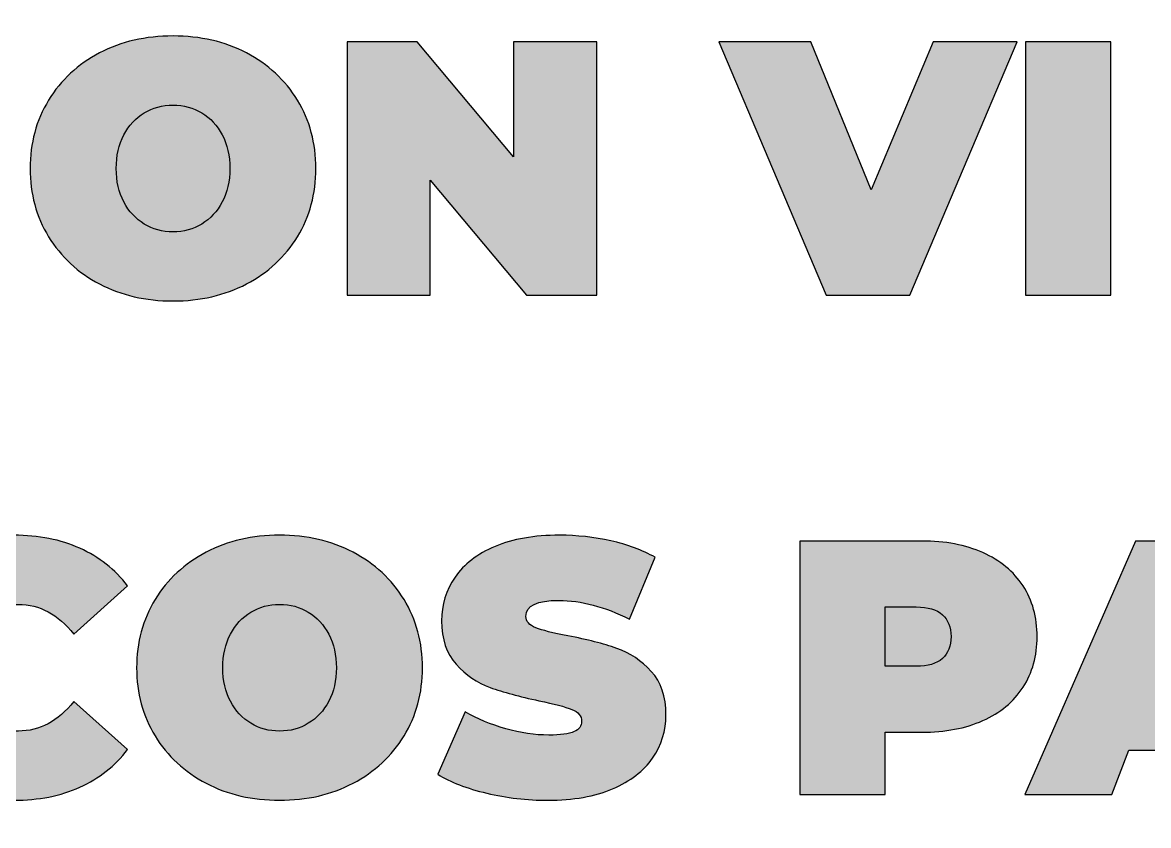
# Model space of a CAD drawing. Header units: centimetres. Extents: x -11.4 to 58.6, y -38.7 to 22.4.
# Drawn here: x -4.558 to -2.85, y 8.93 to 10.147 of the extents above; entities that cross this region are included whole.
import ezdxf

# ---------------------------------------------------------------- set-up
doc = ezdxf.new("R2010")
doc.units = ezdxf.units.CM
doc.header["$MEASUREMENT"] = 0
doc.layers.add('Camada 1', color=7, linetype='Continuous')

msp = doc.modelspace()

# ---------------------------------------------------------------- hatches: boundary and pattern name
at = {"layer": 'Camada 1', "true_color": 0x373435}
h = msp.add_hatch(color=250, dxfattribs=at)
edge = h.paths.add_edge_path()
edge.add_spline(control_points=[(-4.32959, 9.72503), (-4.37093, 9.72503), (-4.40808, 9.73363), (-4.44101, 9.75083), (-4.47394, 9.76802), (-4.49974, 9.7919), (-4.5184, 9.82246), (-4.53706, 9.85301), (-4.5464, 9.8875), (-4.5464, 9.92592), (-4.5464, 9.96434), (-4.53706, 9.99883), (-4.5184, 10.02939), (-4.49974, 10.05994), (-4.47394, 10.08382), (-4.44101, 10.10101), (-4.40808, 10.11821), (-4.37093, 10.12681), (-4.32959, 10.12681), (-4.28824, 10.12681), (-4.2511, 10.11821), (-4.21816, 10.10101), (-4.18523, 10.08382), (-4.15943, 10.05994), (-4.14077, 10.02939), (-4.12211, 9.99883), (-4.11278, 9.96434), (-4.11278, 9.92592), (-4.11278, 9.8875), (-4.12211, 9.85301), (-4.14077, 9.82246), (-4.15943, 9.7919), (-4.18523, 9.76802), (-4.21816, 9.75083), (-4.2511, 9.73363), (-4.28824, 9.72503), (-4.32959, 9.72503)], knot_values=[0, 0, 0, 0, 0.0833333, 0.0833333, 0.0833333, 0.1666667, 0.1666667, 0.1666667, 0.25, 0.25, 0.25, 0.3333333, 0.3333333, 0.3333333, 0.4166667, 0.4166667, 0.4166667, 0.5, 0.5, 0.5, 0.5833333, 0.5833333, 0.5833333, 0.6666667, 0.6666667, 0.6666667, 0.75, 0.75, 0.75, 0.8333333, 0.8333333, 0.8333333, 0.9166667, 0.9166667, 0.9166667, 1, 1, 1, 1], degree=3, periodic=1)
h = msp.add_hatch(color=250, dxfattribs=at)
edge = h.paths.add_edge_path()
edge.add_spline(control_points=[(-3.68684, 10.11803), (-3.68684, 10.11803), (-3.68684, 9.73381), (-3.68684, 9.73381), (-3.68684, 9.73381), (-3.79333, 9.73381), (-3.79333, 9.73381), (-3.79333, 9.73381), (-3.93933, 9.90836), (-3.93933, 9.90836), (-3.93933, 9.90836), (-3.93933, 9.73381), (-3.93933, 9.73381), (-3.93933, 9.73381), (-4.06557, 9.73381), (-4.06557, 9.73381), (-4.06557, 9.73381), (-4.06557, 10.11803), (-4.06557, 10.11803), (-4.06557, 10.11803), (-3.95909, 10.11803), (-3.95909, 10.11803), (-3.95909, 10.11803), (-3.81309, 9.94348), (-3.81309, 9.94348), (-3.81309, 9.94348), (-3.81309, 10.11803), (-3.81309, 10.11803), (-3.81309, 10.11803), (-3.68684, 10.11803), (-3.68684, 10.11803)], knot_values=[0, 0, 0, 0, 0.1, 0.1, 0.1, 0.2, 0.2, 0.2, 0.3, 0.3, 0.3, 0.4, 0.4, 0.4, 0.5, 0.5, 0.5, 0.6, 0.6, 0.6, 0.7, 0.7, 0.7, 0.8, 0.8, 0.8, 0.9, 0.9, 0.9, 1, 1, 1, 1], degree=3, periodic=1)
h = msp.add_hatch(color=250, dxfattribs=at)
edge = h.paths.add_edge_path()
edge.add_spline(control_points=[(-3.04904, 10.11803), (-3.04904, 10.11803), (-3.21151, 9.73381), (-3.21151, 9.73381), (-3.21151, 9.73381), (-3.33885, 9.73381), (-3.33885, 9.73381), (-3.33885, 9.73381), (-3.50132, 10.11803), (-3.50132, 10.11803), (-3.50132, 10.11803), (-3.3619, 10.11803), (-3.3619, 10.11803), (-3.3619, 10.11803), (-3.27024, 9.89354), (-3.27024, 9.89354), (-3.27024, 9.89354), (-3.17638, 10.11803), (-3.17638, 10.11803), (-3.17638, 10.11803), (-3.04904, 10.11803), (-3.04904, 10.11803)], knot_values=[0, 0, 0, 0, 0.1428571, 0.1428571, 0.1428571, 0.2857143, 0.2857143, 0.2857143, 0.4285714, 0.4285714, 0.4285714, 0.5714286, 0.5714286, 0.5714286, 0.7142857, 0.7142857, 0.7142857, 0.8571429, 0.8571429, 0.8571429, 1, 1, 1, 1], degree=3, periodic=1)
h = msp.add_hatch(color=250, dxfattribs=at)
edge = h.paths.add_edge_path()
edge.add_spline(control_points=[(-3.03641, 10.11803), (-3.03641, 10.11803), (-2.90688, 10.11803), (-2.90688, 10.11803), (-2.90688, 10.11803), (-2.90688, 9.73381), (-2.90688, 9.73381), (-2.90688, 9.73381), (-3.03641, 9.73381), (-3.03641, 9.73381), (-3.03641, 9.73381), (-3.03641, 10.11803), (-3.03641, 10.11803)], knot_values=[0, 0, 0, 0, 0.25, 0.25, 0.25, 0.5, 0.5, 0.5, 0.75, 0.75, 0.75, 1, 1, 1, 1], degree=3, periodic=1)
h = msp.add_hatch(color=250, dxfattribs=at)
edge = h.paths.add_edge_path()
edge.add_spline(control_points=[(-4.32959, 9.82986), (-4.31349, 9.82986), (-4.29894, 9.8338), (-4.28595, 9.84167), (-4.27296, 9.84953), (-4.26262, 9.86069), (-4.25494, 9.87515), (-4.24725, 9.8896), (-4.24341, 9.90653), (-4.24341, 9.92592), (-4.24341, 9.94531), (-4.24725, 9.96224), (-4.25494, 9.97669), (-4.26262, 9.99115), (-4.27296, 10.00231), (-4.28595, 10.01018), (-4.29894, 10.01804), (-4.31349, 10.02197), (-4.32959, 10.02197), (-4.34569, 10.02197), (-4.36023, 10.01804), (-4.37322, 10.01018), (-4.38621, 10.00231), (-4.39655, 9.99115), (-4.40423, 9.97669), (-4.41192, 9.96224), (-4.41576, 9.94531), (-4.41576, 9.92592), (-4.41576, 9.90653), (-4.41192, 9.8896), (-4.40423, 9.87515), (-4.39655, 9.86069), (-4.38621, 9.84953), (-4.37322, 9.84167), (-4.36023, 9.8338), (-4.34569, 9.82986), (-4.32959, 9.82986)], knot_values=[0, 0, 0, 0, 0.0833333, 0.0833333, 0.0833333, 0.1666667, 0.1666667, 0.1666667, 0.25, 0.25, 0.25, 0.3333333, 0.3333333, 0.3333333, 0.4166667, 0.4166667, 0.4166667, 0.5, 0.5, 0.5, 0.5833333, 0.5833333, 0.5833333, 0.6666667, 0.6666667, 0.6666667, 0.75, 0.75, 0.75, 0.8333333, 0.8333333, 0.8333333, 0.9166667, 0.9166667, 0.9166667, 1, 1, 1, 1], degree=3, periodic=1)
h = msp.add_hatch(color=250, dxfattribs=at)
edge = h.paths.add_edge_path()
edge.add_spline(control_points=[(-4.57082, 8.96812), (-4.61144, 8.96812), (-4.64803, 8.97662), (-4.6806, 8.99364), (-4.71316, 9.01066), (-4.73869, 9.03444), (-4.75716, 9.065), (-4.77564, 9.09555), (-4.78488, 9.13022), (-4.78488, 9.16901), (-4.78488, 9.2078), (-4.77564, 9.24247), (-4.75716, 9.27302), (-4.73869, 9.30357), (-4.71316, 9.32736), (-4.6806, 9.34438), (-4.64803, 9.36139), (-4.61144, 9.3699), (-4.57082, 9.3699), (-4.53349, 9.3699), (-4.50019, 9.36331), (-4.47092, 9.35014), (-4.44165, 9.33697), (-4.4175, 9.31794), (-4.39847, 9.29306), (-4.39847, 9.29306), (-4.48025, 9.22005), (-4.48025, 9.22005), (-4.50404, 9.25006), (-4.53203, 9.26506), (-4.56423, 9.26506), (-4.59131, 9.26506), (-4.61308, 9.25637), (-4.62955, 9.23899), (-4.64602, 9.22161), (-4.65425, 9.19828), (-4.65425, 9.16901), (-4.65425, 9.13973), (-4.64602, 9.11641), (-4.62955, 9.09903), (-4.61308, 9.08164), (-4.59131, 9.07295), (-4.56423, 9.07295), (-4.53203, 9.07295), (-4.50404, 9.08795), (-4.48025, 9.11796), (-4.48025, 9.11796), (-4.39847, 9.04496), (-4.39847, 9.04496), (-4.4175, 9.02008), (-4.44165, 9.00105), (-4.47092, 8.98788), (-4.50019, 8.9747), (-4.53349, 8.96812), (-4.57082, 8.96812)], knot_values=[0, 0, 0, 0, 0.0555556, 0.0555556, 0.0555556, 0.1111111, 0.1111111, 0.1111111, 0.1666667, 0.1666667, 0.1666667, 0.2222222, 0.2222222, 0.2222222, 0.2777778, 0.2777778, 0.2777778, 0.3333333, 0.3333333, 0.3333333, 0.3888889, 0.3888889, 0.3888889, 0.4444444, 0.4444444, 0.4444444, 0.5, 0.5, 0.5, 0.5555556, 0.5555556, 0.5555556, 0.6111111, 0.6111111, 0.6111111, 0.6666667, 0.6666667, 0.6666667, 0.7222222, 0.7222222, 0.7222222, 0.7777778, 0.7777778, 0.7777778, 0.8333333, 0.8333333, 0.8333333, 0.8888889, 0.8888889, 0.8888889, 0.9444444, 0.9444444, 0.9444444, 1, 1, 1, 1], degree=3, periodic=1)
h = msp.add_hatch(color=250, dxfattribs=at)
edge = h.paths.add_edge_path()
edge.add_spline(control_points=[(-4.16794, 8.96812), (-4.20929, 8.96812), (-4.24643, 8.97672), (-4.27936, 8.99391), (-4.31229, 9.01111), (-4.33809, 9.03499), (-4.35675, 9.06554), (-4.37542, 9.0961), (-4.38475, 9.13059), (-4.38475, 9.16901), (-4.38475, 9.20743), (-4.37542, 9.24192), (-4.35675, 9.27247), (-4.33809, 9.30303), (-4.31229, 9.3269), (-4.27936, 9.3441), (-4.24643, 9.3613), (-4.20929, 9.3699), (-4.16794, 9.3699), (-4.12659, 9.3699), (-4.08945, 9.3613), (-4.05651, 9.3441), (-4.02358, 9.3269), (-3.99778, 9.30303), (-3.97912, 9.27247), (-3.96046, 9.24192), (-3.95113, 9.20743), (-3.95113, 9.16901), (-3.95113, 9.13059), (-3.96046, 9.0961), (-3.97912, 9.06554), (-3.99778, 9.03499), (-4.02358, 9.01111), (-4.05651, 8.99391), (-4.08945, 8.97672), (-4.12659, 8.96812), (-4.16794, 8.96812)], knot_values=[0, 0, 0, 0, 0.0833333, 0.0833333, 0.0833333, 0.1666667, 0.1666667, 0.1666667, 0.25, 0.25, 0.25, 0.3333333, 0.3333333, 0.3333333, 0.4166667, 0.4166667, 0.4166667, 0.5, 0.5, 0.5, 0.5833333, 0.5833333, 0.5833333, 0.6666667, 0.6666667, 0.6666667, 0.75, 0.75, 0.75, 0.8333333, 0.8333333, 0.8333333, 0.9166667, 0.9166667, 0.9166667, 1, 1, 1, 1], degree=3, periodic=1)
h = msp.add_hatch(color=250, dxfattribs=at)
edge = h.paths.add_edge_path()
edge.add_spline(control_points=[(-3.76066, 8.96812), (-3.7925, 8.96812), (-3.82351, 8.97168), (-3.8537, 8.97882), (-3.88389, 8.98596), (-3.90868, 8.99556), (-3.92807, 9.00764), (-3.92807, 9.00764), (-3.88636, 9.10204), (-3.88636, 9.10204), (-3.86806, 9.09143), (-3.84757, 9.08292), (-3.82488, 9.07652), (-3.8022, 9.07012), (-3.78042, 9.06691), (-3.75957, 9.06691), (-3.74164, 9.06691), (-3.72883, 9.06865), (-3.72114, 9.07213), (-3.71346, 9.07561), (-3.70962, 9.08082), (-3.70962, 9.08777), (-3.70962, 9.09582), (-3.71465, 9.10186), (-3.72471, 9.10589), (-3.73478, 9.10991), (-3.75133, 9.1143), (-3.77439, 9.11906), (-3.80403, 9.12528), (-3.82873, 9.13196), (-3.84849, 9.1391), (-3.86825, 9.14623), (-3.88544, 9.15794), (-3.90008, 9.17422), (-3.91472, 9.1905), (-3.92204, 9.21255), (-3.92204, 9.24036), (-3.92204, 9.26451), (-3.91527, 9.28647), (-3.90173, 9.30623), (-3.88819, 9.32599), (-3.86797, 9.34154), (-3.84107, 9.35288), (-3.81418, 9.36423), (-3.78152, 9.3699), (-3.7431, 9.3699), (-3.71675, 9.3699), (-3.69087, 9.36706), (-3.66543, 9.36139), (-3.64, 9.35572), (-3.61759, 9.34739), (-3.59819, 9.33642), (-3.59819, 9.33642), (-3.63717, 9.24256), (-3.63717, 9.24256), (-3.67486, 9.26159), (-3.71053, 9.2711), (-3.7442, 9.2711), (-3.7775, 9.2711), (-3.79415, 9.26305), (-3.79415, 9.24695), (-3.79415, 9.23926), (-3.78921, 9.2335), (-3.77933, 9.22966), (-3.76945, 9.22582), (-3.75316, 9.2217), (-3.73048, 9.21731), (-3.7012, 9.21182), (-3.6765, 9.20551), (-3.65638, 9.19837), (-3.63625, 9.19124), (-3.61878, 9.17962), (-3.60396, 9.16352), (-3.58914, 9.14742), (-3.58173, 9.12546), (-3.58173, 9.09765), (-3.58173, 9.0735), (-3.5885, 9.05164), (-3.60204, 9.03206), (-3.61558, 9.01248), (-3.63579, 8.99693), (-3.66269, 8.98541), (-3.68958, 8.97388), (-3.72224, 8.96812), (-3.76066, 8.96812)], knot_values=[0, 0, 0, 0, 0.0357143, 0.0357143, 0.0357143, 0.0714286, 0.0714286, 0.0714286, 0.1071429, 0.1071429, 0.1071429, 0.1428571, 0.1428571, 0.1428571, 0.1785714, 0.1785714, 0.1785714, 0.2142857, 0.2142857, 0.2142857, 0.25, 0.25, 0.25, 0.2857143, 0.2857143, 0.2857143, 0.3214286, 0.3214286, 0.3214286, 0.3571429, 0.3571429, 0.3571429, 0.3928571, 0.3928571, 0.3928571, 0.4285714, 0.4285714, 0.4285714, 0.4642857, 0.4642857, 0.4642857, 0.5, 0.5, 0.5, 0.5357143, 0.5357143, 0.5357143, 0.5714286, 0.5714286, 0.5714286, 0.6071429, 0.6071429, 0.6071429, 0.6428571, 0.6428571, 0.6428571, 0.6785714, 0.6785714, 0.6785714, 0.7142857, 0.7142857, 0.7142857, 0.75, 0.75, 0.75, 0.7857143, 0.7857143, 0.7857143, 0.8214286, 0.8214286, 0.8214286, 0.8571429, 0.8571429, 0.8571429, 0.8928571, 0.8928571, 0.8928571, 0.9285714, 0.9285714, 0.9285714, 0.9642857, 0.9642857, 0.9642857, 1, 1, 1, 1], degree=3, periodic=1)
h = msp.add_hatch(color=250, dxfattribs=at)
edge = h.paths.add_edge_path()
edge.add_spline(control_points=[(-3.19367, 9.36112), (-3.15817, 9.36112), (-3.12725, 9.35526), (-3.1009, 9.34355), (-3.07456, 9.33184), (-3.05425, 9.31501), (-3.03998, 9.29306), (-3.02571, 9.2711), (-3.01857, 9.24548), (-3.01857, 9.21621), (-3.01857, 9.18694), (-3.02571, 9.16132), (-3.03998, 9.13937), (-3.05425, 9.11741), (-3.07456, 9.10058), (-3.1009, 9.08887), (-3.12725, 9.07716), (-3.15817, 9.07131), (-3.19367, 9.07131), (-3.19367, 9.07131), (-3.2491, 9.07131), (-3.2491, 9.07131), (-3.2491, 9.07131), (-3.2491, 8.9769), (-3.2491, 8.9769), (-3.2491, 8.9769), (-3.37864, 8.9769), (-3.37864, 8.9769), (-3.37864, 8.9769), (-3.37864, 9.36112), (-3.37864, 9.36112), (-3.37864, 9.36112), (-3.19367, 9.36112), (-3.19367, 9.36112)], knot_values=[0, 0, 0, 0, 0.0909091, 0.0909091, 0.0909091, 0.1818182, 0.1818182, 0.1818182, 0.2727273, 0.2727273, 0.2727273, 0.3636364, 0.3636364, 0.3636364, 0.4545455, 0.4545455, 0.4545455, 0.5454545, 0.5454545, 0.5454545, 0.6363636, 0.6363636, 0.6363636, 0.7272727, 0.7272727, 0.7272727, 0.8181818, 0.8181818, 0.8181818, 0.9090909, 0.9090909, 0.9090909, 1, 1, 1, 1], degree=3, periodic=1)
h = msp.add_hatch(color=250, dxfattribs=at)
edge = h.paths.add_edge_path()
edge.add_spline(control_points=[(-2.7337, 9.04386), (-2.7337, 9.04386), (-2.8797, 9.04386), (-2.8797, 9.04386), (-2.8797, 9.04386), (-2.9055, 8.9769), (-2.9055, 8.9769), (-2.9055, 8.9769), (-3.03723, 8.9769), (-3.03723, 8.9769), (-3.03723, 8.9769), (-2.86928, 9.36112), (-2.86928, 9.36112), (-2.86928, 9.36112), (-2.74193, 9.36112), (-2.74193, 9.36112), (-2.74193, 9.36112), (-2.57398, 8.9769), (-2.57398, 8.9769), (-2.57398, 8.9769), (-2.7079, 8.9769), (-2.7079, 8.9769), (-2.7079, 8.9769), (-2.7337, 9.04386), (-2.7337, 9.04386)], knot_values=[0, 0, 0, 0, 0.125, 0.125, 0.125, 0.25, 0.25, 0.25, 0.375, 0.375, 0.375, 0.5, 0.5, 0.5, 0.625, 0.625, 0.625, 0.75, 0.75, 0.75, 0.875, 0.875, 0.875, 1, 1, 1, 1], degree=3, periodic=1)
h = msp.add_hatch(color=250, dxfattribs=at)
edge = h.paths.add_edge_path()
edge.add_spline(control_points=[(-4.16794, 9.07295), (-4.15184, 9.07295), (-4.13729, 9.07689), (-4.1243, 9.08476), (-4.11131, 9.09262), (-4.10097, 9.10378), (-4.09329, 9.11824), (-4.0856, 9.13269), (-4.08176, 9.14961), (-4.08176, 9.16901), (-4.08176, 9.1884), (-4.0856, 9.20532), (-4.09329, 9.21978), (-4.10097, 9.23423), (-4.11131, 9.24539), (-4.1243, 9.25326), (-4.13729, 9.26113), (-4.15184, 9.26506), (-4.16794, 9.26506), (-4.18404, 9.26506), (-4.19858, 9.26113), (-4.21157, 9.25326), (-4.22456, 9.24539), (-4.2349, 9.23423), (-4.24259, 9.21978), (-4.25027, 9.20532), (-4.25411, 9.1884), (-4.25411, 9.16901), (-4.25411, 9.14961), (-4.25027, 9.13269), (-4.24259, 9.11824), (-4.2349, 9.10378), (-4.22456, 9.09262), (-4.21157, 9.08476), (-4.19858, 9.07689), (-4.18404, 9.07295), (-4.16794, 9.07295)], knot_values=[0, 0, 0, 0, 0.0833333, 0.0833333, 0.0833333, 0.1666667, 0.1666667, 0.1666667, 0.25, 0.25, 0.25, 0.3333333, 0.3333333, 0.3333333, 0.4166667, 0.4166667, 0.4166667, 0.5, 0.5, 0.5, 0.5833333, 0.5833333, 0.5833333, 0.6666667, 0.6666667, 0.6666667, 0.75, 0.75, 0.75, 0.8333333, 0.8333333, 0.8333333, 0.9166667, 0.9166667, 0.9166667, 1, 1, 1, 1], degree=3, periodic=1)
h = msp.add_hatch(color=250, dxfattribs=at)
edge = h.paths.add_edge_path()
edge.add_spline(control_points=[(-3.2019, 9.1712), (-3.18434, 9.1712), (-3.17116, 9.17514), (-3.16238, 9.18301), (-3.1536, 9.19087), (-3.14921, 9.20194), (-3.14921, 9.21621), (-3.14921, 9.23048), (-3.1536, 9.24155), (-3.16238, 9.24942), (-3.17116, 9.25729), (-3.18434, 9.26122), (-3.2019, 9.26122), (-3.2019, 9.26122), (-3.2491, 9.26122), (-3.2491, 9.26122), (-3.2491, 9.26122), (-3.2491, 9.1712), (-3.2491, 9.1712), (-3.2491, 9.1712), (-3.2019, 9.1712), (-3.2019, 9.1712)], knot_values=[0, 0, 0, 0, 0.1428571, 0.1428571, 0.1428571, 0.2857143, 0.2857143, 0.2857143, 0.4285714, 0.4285714, 0.4285714, 0.5714286, 0.5714286, 0.5714286, 0.7142857, 0.7142857, 0.7142857, 0.8571429, 0.8571429, 0.8571429, 1, 1, 1, 1], degree=3, periodic=1)

# ---------------------------------------------------------------- linework, layer by layer
at = {"layer": 'Camada 1', "color": 250, "lineweight": 20}
msp.add_open_spline([(-6.39065, 22.42335), (-6.39065, 22.42335), (-3.39065, 22.42335), (-3.39065, 22.42335), (2.10935, 22.42335), (6.60935, 17.92336), (6.60935, 12.42336), (6.60935, 12.42336), (6.60935, -27.57665), (6.60935, -27.57665), (6.60935, -27.57665), (-11.39065, -27.57665), (-11.39065, -27.57665), (-11.39065, -27.57665), (-11.39065, 17.42334), (-11.39065, 17.42334), (-11.39065, 20.17334), (-9.14065, 22.42335), (-6.39065, 22.42335)], degree=3, knots=[0, 0, 0, 0, 0.1666667, 0.1666667, 0.1666667, 0.3333333, 0.3333333, 0.3333333, 0.5, 0.5, 0.5, 0.6666667, 0.6666667, 0.6666667, 0.8333333, 0.8333333, 0.8333333, 1, 1, 1, 1], dxfattribs=at)
at = {"layer": 'Camada 1', "color": 250}
for points, knots in [([(-4.32959, 9.72503), (-4.37093, 9.72503), (-4.40808, 9.73363), (-4.44101, 9.75083), (-4.47394, 9.76802), (-4.49974, 9.7919), (-4.5184, 9.82246), (-4.53706, 9.85301), (-4.5464, 9.8875), (-4.5464, 9.92592), (-4.5464, 9.96434), (-4.53706, 9.99883), (-4.5184, 10.02939), (-4.49974, 10.05994), (-4.47394, 10.08382), (-4.44101, 10.10101), (-4.40808, 10.11821), (-4.37093, 10.12681), (-4.32959, 10.12681), (-4.28824, 10.12681), (-4.2511, 10.11821), (-4.21816, 10.10101), (-4.18523, 10.08382), (-4.15943, 10.05994), (-4.14077, 10.02939), (-4.12211, 9.99883), (-4.11278, 9.96434), (-4.11278, 9.92592), (-4.11278, 9.8875), (-4.12211, 9.85301), (-4.14077, 9.82246), (-4.15943, 9.7919), (-4.18523, 9.76802), (-4.21816, 9.75083), (-4.2511, 9.73363), (-4.28824, 9.72503), (-4.32959, 9.72503)], [0, 0, 0, 0, 0.0833333, 0.0833333, 0.0833333, 0.1666667, 0.1666667, 0.1666667, 0.25, 0.25, 0.25, 0.3333333, 0.3333333, 0.3333333, 0.4166667, 0.4166667, 0.4166667, 0.5, 0.5, 0.5, 0.5833333, 0.5833333, 0.5833333, 0.6666667, 0.6666667, 0.6666667, 0.75, 0.75, 0.75, 0.8333333, 0.8333333, 0.8333333, 0.9166667, 0.9166667, 0.9166667, 1, 1, 1, 1]), ([(-3.68684, 10.11803), (-3.68684, 10.11803), (-3.68684, 9.73381), (-3.68684, 9.73381), (-3.68684, 9.73381), (-3.79333, 9.73381), (-3.79333, 9.73381), (-3.79333, 9.73381), (-3.93933, 9.90836), (-3.93933, 9.90836), (-3.93933, 9.90836), (-3.93933, 9.73381), (-3.93933, 9.73381), (-3.93933, 9.73381), (-4.06557, 9.73381), (-4.06557, 9.73381), (-4.06557, 9.73381), (-4.06557, 10.11803), (-4.06557, 10.11803), (-4.06557, 10.11803), (-3.95909, 10.11803), (-3.95909, 10.11803), (-3.95909, 10.11803), (-3.81309, 9.94348), (-3.81309, 9.94348), (-3.81309, 9.94348), (-3.81309, 10.11803), (-3.81309, 10.11803), (-3.81309, 10.11803), (-3.68684, 10.11803), (-3.68684, 10.11803)], [0, 0, 0, 0, 0.1, 0.1, 0.1, 0.2, 0.2, 0.2, 0.3, 0.3, 0.3, 0.4, 0.4, 0.4, 0.5, 0.5, 0.5, 0.6, 0.6, 0.6, 0.7, 0.7, 0.7, 0.8, 0.8, 0.8, 0.9, 0.9, 0.9, 1, 1, 1, 1]), ([(-3.04904, 10.11803), (-3.04904, 10.11803), (-3.21151, 9.73381), (-3.21151, 9.73381), (-3.21151, 9.73381), (-3.33885, 9.73381), (-3.33885, 9.73381), (-3.33885, 9.73381), (-3.50132, 10.11803), (-3.50132, 10.11803), (-3.50132, 10.11803), (-3.3619, 10.11803), (-3.3619, 10.11803), (-3.3619, 10.11803), (-3.27024, 9.89354), (-3.27024, 9.89354), (-3.27024, 9.89354), (-3.17638, 10.11803), (-3.17638, 10.11803), (-3.17638, 10.11803), (-3.04904, 10.11803), (-3.04904, 10.11803)], [0, 0, 0, 0, 0.1428571, 0.1428571, 0.1428571, 0.2857143, 0.2857143, 0.2857143, 0.4285714, 0.4285714, 0.4285714, 0.5714286, 0.5714286, 0.5714286, 0.7142857, 0.7142857, 0.7142857, 0.8571429, 0.8571429, 0.8571429, 1, 1, 1, 1]), ([(-3.03641, 10.11803), (-3.03641, 10.11803), (-2.90688, 10.11803), (-2.90688, 10.11803), (-2.90688, 10.11803), (-2.90688, 9.73381), (-2.90688, 9.73381), (-2.90688, 9.73381), (-3.03641, 9.73381), (-3.03641, 9.73381), (-3.03641, 9.73381), (-3.03641, 10.11803), (-3.03641, 10.11803)], [0, 0, 0, 0, 0.25, 0.25, 0.25, 0.5, 0.5, 0.5, 0.75, 0.75, 0.75, 1, 1, 1, 1]), ([(-4.32959, 9.82986), (-4.31349, 9.82986), (-4.29894, 9.8338), (-4.28595, 9.84167), (-4.27296, 9.84953), (-4.26262, 9.86069), (-4.25494, 9.87515), (-4.24725, 9.8896), (-4.24341, 9.90653), (-4.24341, 9.92592), (-4.24341, 9.94531), (-4.24725, 9.96224), (-4.25494, 9.97669), (-4.26262, 9.99115), (-4.27296, 10.00231), (-4.28595, 10.01018), (-4.29894, 10.01804), (-4.31349, 10.02197), (-4.32959, 10.02197), (-4.34569, 10.02197), (-4.36023, 10.01804), (-4.37322, 10.01018), (-4.38621, 10.00231), (-4.39655, 9.99115), (-4.40423, 9.97669), (-4.41192, 9.96224), (-4.41576, 9.94531), (-4.41576, 9.92592), (-4.41576, 9.90653), (-4.41192, 9.8896), (-4.40423, 9.87515), (-4.39655, 9.86069), (-4.38621, 9.84953), (-4.37322, 9.84167), (-4.36023, 9.8338), (-4.34569, 9.82986), (-4.32959, 9.82986)], [0, 0, 0, 0, 0.0833333, 0.0833333, 0.0833333, 0.1666667, 0.1666667, 0.1666667, 0.25, 0.25, 0.25, 0.3333333, 0.3333333, 0.3333333, 0.4166667, 0.4166667, 0.4166667, 0.5, 0.5, 0.5, 0.5833333, 0.5833333, 0.5833333, 0.6666667, 0.6666667, 0.6666667, 0.75, 0.75, 0.75, 0.8333333, 0.8333333, 0.8333333, 0.9166667, 0.9166667, 0.9166667, 1, 1, 1, 1]), ([(-4.57082, 8.96812), (-4.61144, 8.96812), (-4.64803, 8.97662), (-4.6806, 8.99364), (-4.71316, 9.01066), (-4.73869, 9.03444), (-4.75716, 9.065), (-4.77564, 9.09555), (-4.78488, 9.13022), (-4.78488, 9.16901), (-4.78488, 9.2078), (-4.77564, 9.24247), (-4.75716, 9.27302), (-4.73869, 9.30357), (-4.71316, 9.32736), (-4.6806, 9.34438), (-4.64803, 9.36139), (-4.61144, 9.3699), (-4.57082, 9.3699), (-4.53349, 9.3699), (-4.50019, 9.36331), (-4.47092, 9.35014), (-4.44165, 9.33697), (-4.4175, 9.31794), (-4.39847, 9.29306), (-4.39847, 9.29306), (-4.48025, 9.22005), (-4.48025, 9.22005), (-4.50404, 9.25006), (-4.53203, 9.26506), (-4.56423, 9.26506), (-4.59131, 9.26506), (-4.61308, 9.25637), (-4.62955, 9.23899), (-4.64602, 9.22161), (-4.65425, 9.19828), (-4.65425, 9.16901), (-4.65425, 9.13973), (-4.64602, 9.11641), (-4.62955, 9.09903), (-4.61308, 9.08164), (-4.59131, 9.07295), (-4.56423, 9.07295), (-4.53203, 9.07295), (-4.50404, 9.08795), (-4.48025, 9.11796), (-4.48025, 9.11796), (-4.39847, 9.04496), (-4.39847, 9.04496), (-4.4175, 9.02008), (-4.44165, 9.00105), (-4.47092, 8.98788), (-4.50019, 8.9747), (-4.53349, 8.96812), (-4.57082, 8.96812)], [0, 0, 0, 0, 0.0555556, 0.0555556, 0.0555556, 0.1111111, 0.1111111, 0.1111111, 0.1666667, 0.1666667, 0.1666667, 0.2222222, 0.2222222, 0.2222222, 0.2777778, 0.2777778, 0.2777778, 0.3333333, 0.3333333, 0.3333333, 0.3888889, 0.3888889, 0.3888889, 0.4444444, 0.4444444, 0.4444444, 0.5, 0.5, 0.5, 0.5555556, 0.5555556, 0.5555556, 0.6111111, 0.6111111, 0.6111111, 0.6666667, 0.6666667, 0.6666667, 0.7222222, 0.7222222, 0.7222222, 0.7777778, 0.7777778, 0.7777778, 0.8333333, 0.8333333, 0.8333333, 0.8888889, 0.8888889, 0.8888889, 0.9444444, 0.9444444, 0.9444444, 1, 1, 1, 1]), ([(-4.16794, 8.96812), (-4.20929, 8.96812), (-4.24643, 8.97672), (-4.27936, 8.99391), (-4.31229, 9.01111), (-4.33809, 9.03499), (-4.35675, 9.06554), (-4.37542, 9.0961), (-4.38475, 9.13059), (-4.38475, 9.16901), (-4.38475, 9.20743), (-4.37542, 9.24192), (-4.35675, 9.27247), (-4.33809, 9.30303), (-4.31229, 9.3269), (-4.27936, 9.3441), (-4.24643, 9.3613), (-4.20929, 9.3699), (-4.16794, 9.3699), (-4.12659, 9.3699), (-4.08945, 9.3613), (-4.05651, 9.3441), (-4.02358, 9.3269), (-3.99778, 9.30303), (-3.97912, 9.27247), (-3.96046, 9.24192), (-3.95113, 9.20743), (-3.95113, 9.16901), (-3.95113, 9.13059), (-3.96046, 9.0961), (-3.97912, 9.06554), (-3.99778, 9.03499), (-4.02358, 9.01111), (-4.05651, 8.99391), (-4.08945, 8.97672), (-4.12659, 8.96812), (-4.16794, 8.96812)], [0, 0, 0, 0, 0.0833333, 0.0833333, 0.0833333, 0.1666667, 0.1666667, 0.1666667, 0.25, 0.25, 0.25, 0.3333333, 0.3333333, 0.3333333, 0.4166667, 0.4166667, 0.4166667, 0.5, 0.5, 0.5, 0.5833333, 0.5833333, 0.5833333, 0.6666667, 0.6666667, 0.6666667, 0.75, 0.75, 0.75, 0.8333333, 0.8333333, 0.8333333, 0.9166667, 0.9166667, 0.9166667, 1, 1, 1, 1]), ([(-3.76066, 8.96812), (-3.7925, 8.96812), (-3.82351, 8.97168), (-3.8537, 8.97882), (-3.88389, 8.98596), (-3.90868, 8.99556), (-3.92807, 9.00764), (-3.92807, 9.00764), (-3.88636, 9.10204), (-3.88636, 9.10204), (-3.86806, 9.09143), (-3.84757, 9.08292), (-3.82488, 9.07652), (-3.8022, 9.07012), (-3.78042, 9.06691), (-3.75957, 9.06691), (-3.74164, 9.06691), (-3.72883, 9.06865), (-3.72114, 9.07213), (-3.71346, 9.07561), (-3.70962, 9.08082), (-3.70962, 9.08777), (-3.70962, 9.09582), (-3.71465, 9.10186), (-3.72471, 9.10589), (-3.73478, 9.10991), (-3.75133, 9.1143), (-3.77439, 9.11906), (-3.80403, 9.12528), (-3.82873, 9.13196), (-3.84849, 9.1391), (-3.86825, 9.14623), (-3.88544, 9.15794), (-3.90008, 9.17422), (-3.91472, 9.1905), (-3.92204, 9.21255), (-3.92204, 9.24036), (-3.92204, 9.26451), (-3.91527, 9.28647), (-3.90173, 9.30623), (-3.88819, 9.32599), (-3.86797, 9.34154), (-3.84107, 9.35288), (-3.81418, 9.36423), (-3.78152, 9.3699), (-3.7431, 9.3699), (-3.71675, 9.3699), (-3.69087, 9.36706), (-3.66543, 9.36139), (-3.64, 9.35572), (-3.61759, 9.34739), (-3.59819, 9.33642), (-3.59819, 9.33642), (-3.63717, 9.24256), (-3.63717, 9.24256), (-3.67486, 9.26159), (-3.71053, 9.2711), (-3.7442, 9.2711), (-3.7775, 9.2711), (-3.79415, 9.26305), (-3.79415, 9.24695), (-3.79415, 9.23926), (-3.78921, 9.2335), (-3.77933, 9.22966), (-3.76945, 9.22582), (-3.75316, 9.2217), (-3.73048, 9.21731), (-3.7012, 9.21182), (-3.6765, 9.20551), (-3.65638, 9.19837), (-3.63625, 9.19124), (-3.61878, 9.17962), (-3.60396, 9.16352), (-3.58914, 9.14742), (-3.58173, 9.12546), (-3.58173, 9.09765), (-3.58173, 9.0735), (-3.5885, 9.05164), (-3.60204, 9.03206), (-3.61558, 9.01248), (-3.63579, 8.99693), (-3.66269, 8.98541), (-3.68958, 8.97388), (-3.72224, 8.96812), (-3.76066, 8.96812)], [0, 0, 0, 0, 0.0357143, 0.0357143, 0.0357143, 0.0714286, 0.0714286, 0.0714286, 0.1071429, 0.1071429, 0.1071429, 0.1428571, 0.1428571, 0.1428571, 0.1785714, 0.1785714, 0.1785714, 0.2142857, 0.2142857, 0.2142857, 0.25, 0.25, 0.25, 0.2857143, 0.2857143, 0.2857143, 0.3214286, 0.3214286, 0.3214286, 0.3571429, 0.3571429, 0.3571429, 0.3928571, 0.3928571, 0.3928571, 0.4285714, 0.4285714, 0.4285714, 0.4642857, 0.4642857, 0.4642857, 0.5, 0.5, 0.5, 0.5357143, 0.5357143, 0.5357143, 0.5714286, 0.5714286, 0.5714286, 0.6071429, 0.6071429, 0.6071429, 0.6428571, 0.6428571, 0.6428571, 0.6785714, 0.6785714, 0.6785714, 0.7142857, 0.7142857, 0.7142857, 0.75, 0.75, 0.75, 0.7857143, 0.7857143, 0.7857143, 0.8214286, 0.8214286, 0.8214286, 0.8571429, 0.8571429, 0.8571429, 0.8928571, 0.8928571, 0.8928571, 0.9285714, 0.9285714, 0.9285714, 0.9642857, 0.9642857, 0.9642857, 1, 1, 1, 1]), ([(-3.19367, 9.36112), (-3.15817, 9.36112), (-3.12725, 9.35526), (-3.1009, 9.34355), (-3.07456, 9.33184), (-3.05425, 9.31501), (-3.03998, 9.29306), (-3.02571, 9.2711), (-3.01857, 9.24548), (-3.01857, 9.21621), (-3.01857, 9.18694), (-3.02571, 9.16132), (-3.03998, 9.13937), (-3.05425, 9.11741), (-3.07456, 9.10058), (-3.1009, 9.08887), (-3.12725, 9.07716), (-3.15817, 9.07131), (-3.19367, 9.07131), (-3.19367, 9.07131), (-3.2491, 9.07131), (-3.2491, 9.07131), (-3.2491, 9.07131), (-3.2491, 8.9769), (-3.2491, 8.9769), (-3.2491, 8.9769), (-3.37864, 8.9769), (-3.37864, 8.9769), (-3.37864, 8.9769), (-3.37864, 9.36112), (-3.37864, 9.36112), (-3.37864, 9.36112), (-3.19367, 9.36112), (-3.19367, 9.36112)], [0, 0, 0, 0, 0.0909091, 0.0909091, 0.0909091, 0.1818182, 0.1818182, 0.1818182, 0.2727273, 0.2727273, 0.2727273, 0.3636364, 0.3636364, 0.3636364, 0.4545455, 0.4545455, 0.4545455, 0.5454545, 0.5454545, 0.5454545, 0.6363636, 0.6363636, 0.6363636, 0.7272727, 0.7272727, 0.7272727, 0.8181818, 0.8181818, 0.8181818, 0.9090909, 0.9090909, 0.9090909, 1, 1, 1, 1]), ([(-2.7337, 9.04386), (-2.7337, 9.04386), (-2.8797, 9.04386), (-2.8797, 9.04386), (-2.8797, 9.04386), (-2.9055, 8.9769), (-2.9055, 8.9769), (-2.9055, 8.9769), (-3.03723, 8.9769), (-3.03723, 8.9769), (-3.03723, 8.9769), (-2.86928, 9.36112), (-2.86928, 9.36112), (-2.86928, 9.36112), (-2.74193, 9.36112), (-2.74193, 9.36112), (-2.74193, 9.36112), (-2.57398, 8.9769), (-2.57398, 8.9769), (-2.57398, 8.9769), (-2.7079, 8.9769), (-2.7079, 8.9769), (-2.7079, 8.9769), (-2.7337, 9.04386), (-2.7337, 9.04386)], [0, 0, 0, 0, 0.125, 0.125, 0.125, 0.25, 0.25, 0.25, 0.375, 0.375, 0.375, 0.5, 0.5, 0.5, 0.625, 0.625, 0.625, 0.75, 0.75, 0.75, 0.875, 0.875, 0.875, 1, 1, 1, 1]), ([(-4.16794, 9.07295), (-4.15184, 9.07295), (-4.13729, 9.07689), (-4.1243, 9.08476), (-4.11131, 9.09262), (-4.10097, 9.10378), (-4.09329, 9.11824), (-4.0856, 9.13269), (-4.08176, 9.14961), (-4.08176, 9.16901), (-4.08176, 9.1884), (-4.0856, 9.20532), (-4.09329, 9.21978), (-4.10097, 9.23423), (-4.11131, 9.24539), (-4.1243, 9.25326), (-4.13729, 9.26113), (-4.15184, 9.26506), (-4.16794, 9.26506), (-4.18404, 9.26506), (-4.19858, 9.26113), (-4.21157, 9.25326), (-4.22456, 9.24539), (-4.2349, 9.23423), (-4.24259, 9.21978), (-4.25027, 9.20532), (-4.25411, 9.1884), (-4.25411, 9.16901), (-4.25411, 9.14961), (-4.25027, 9.13269), (-4.24259, 9.11824), (-4.2349, 9.10378), (-4.22456, 9.09262), (-4.21157, 9.08476), (-4.19858, 9.07689), (-4.18404, 9.07295), (-4.16794, 9.07295)], [0, 0, 0, 0, 0.0833333, 0.0833333, 0.0833333, 0.1666667, 0.1666667, 0.1666667, 0.25, 0.25, 0.25, 0.3333333, 0.3333333, 0.3333333, 0.4166667, 0.4166667, 0.4166667, 0.5, 0.5, 0.5, 0.5833333, 0.5833333, 0.5833333, 0.6666667, 0.6666667, 0.6666667, 0.75, 0.75, 0.75, 0.8333333, 0.8333333, 0.8333333, 0.9166667, 0.9166667, 0.9166667, 1, 1, 1, 1]), ([(-3.2019, 9.1712), (-3.18434, 9.1712), (-3.17116, 9.17514), (-3.16238, 9.18301), (-3.1536, 9.19087), (-3.14921, 9.20194), (-3.14921, 9.21621), (-3.14921, 9.23048), (-3.1536, 9.24155), (-3.16238, 9.24942), (-3.17116, 9.25729), (-3.18434, 9.26122), (-3.2019, 9.26122), (-3.2019, 9.26122), (-3.2491, 9.26122), (-3.2491, 9.26122), (-3.2491, 9.26122), (-3.2491, 9.1712), (-3.2491, 9.1712), (-3.2491, 9.1712), (-3.2019, 9.1712), (-3.2019, 9.1712)], [0, 0, 0, 0, 0.1428571, 0.1428571, 0.1428571, 0.2857143, 0.2857143, 0.2857143, 0.4285714, 0.4285714, 0.4285714, 0.5714286, 0.5714286, 0.5714286, 0.7142857, 0.7142857, 0.7142857, 0.8571429, 0.8571429, 0.8571429, 1, 1, 1, 1])]:
    msp.add_open_spline(points, degree=3, knots=knots, dxfattribs=at)

doc.saveas('drawing.dxf')
